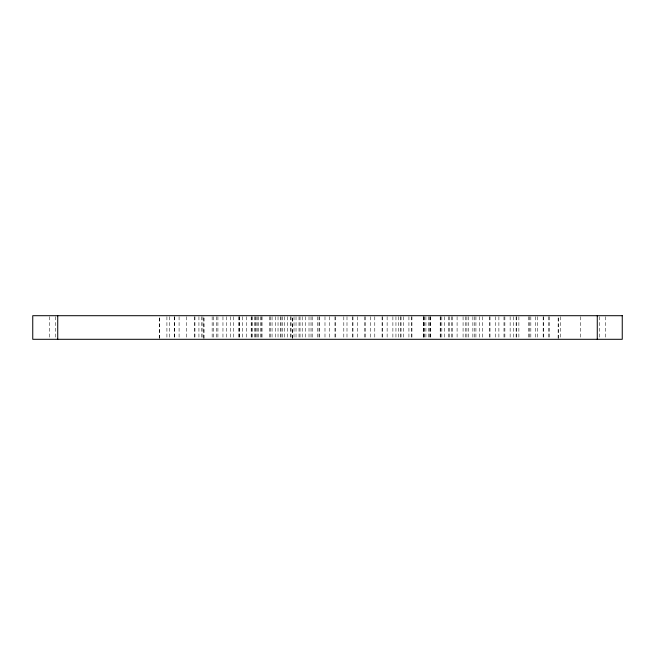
<?xml version="1.0" encoding="UTF-8"?>
<svg xmlns="http://www.w3.org/2000/svg" width="655" height="655" viewBox="0 0 655 655"><rect width="100%" height="100%" fill="white"/><g stroke="black" fill="none" stroke-linecap="round" stroke-linejoin="round"><path stroke-width="0.49" stroke-dasharray="3.27 2.46" d="M203.91 338.316L203.926 316.684L203.926 339.298M292.605 338.316L292.531 316.684L292.531 338.316M605.253 316.684L605.253 339.298M599.276 316.684L599.276 339.298M580.379 316.684L580.379 339.298M560.303 316.684L560.303 339.298M558.207 338.316L558.207 316.684L558.15 339.298M549.299 316.684L549.299 339.298M548.309 316.684L548.309 339.298M543.322 316.684L543.322 339.298M543.167 316.684L543.167 338.316M537.64 316.684L537.64 339.298M535.618 316.684L535.618 339.298M530.828 316.684L530.828 338.316M529.649 316.684L529.649 339.298M528.65 316.684L528.65 339.298M518.875 316.684L518.875 338.316M516.599 316.684L516.599 339.298M516.124 316.684L516.124 339.298M513.659 316.684L513.659 338.316M510.139 316.684L510.139 339.298M504.866 316.684L504.866 339.298M504.006 316.684L504.006 339.298M498.889 316.684L498.889 339.298M495.352 316.684L495.352 339.298M489.997 316.684L489.997 339.298M489.367 316.684L489.367 339.298M482.629 316.684L482.629 338.316M479.28 316.684L479.28 339.298M475.923 316.684L475.923 338.316M474.482 316.684L474.482 339.298M472.869 316.684L472.869 339.298M468.505 316.684L468.505 339.298M466.892 316.684L466.892 339.298M465.279 316.684L465.279 339.298M463.077 316.684L463.077 339.298M457.092 316.684L457.092 339.298M452.63 316.684L452.63 339.298M451.492 316.684L451.492 338.316M449.224 316.684L449.224 338.316M448.462 316.684L448.462 338.316M444.295 316.684L444.295 338.316M441.83 316.684L441.83 338.316M440.75 316.684L440.75 338.316M440.201 316.684L440.201 338.316M430.662 316.684L430.662 339.298M430.368 316.684L430.368 338.316M429.402 316.684L429.402 339.298M428.264 316.684L428.264 338.316M425.922 316.684L425.922 338.316M424.677 316.684L424.677 339.298M423.916 316.684L423.916 338.316M423.736 316.684L423.736 339.298M423.425 316.684L423.425 339.298M411.93 316.684L411.93 339.298M411.25 316.684L411.25 338.316M408.925 316.684L408.925 339.298M403.75 316.684L403.75 339.298M400.942 316.684L400.942 339.298M400.86 316.684L400.86 338.316M398.756 316.684L398.756 338.316M395.947 316.684L395.947 339.298M392.885 316.684L392.885 339.298M387.13 316.684L387.13 338.316M382.299 316.684L382.299 339.298M382.086 316.684L382.086 339.298M374.783 316.684L374.783 338.316M370.452 316.684L370.452 339.298M365.596 316.684L365.596 339.298M364.475 316.684L364.475 339.298M357.319 316.684L357.319 339.298M352.971 316.684L352.971 339.298M352.619 316.684L352.619 339.298M346.994 316.684L346.994 339.298M343.801 316.684L343.801 339.298M335.483 316.684L335.483 339.298M334.975 316.684L334.975 339.298M329.506 316.684L329.506 339.298M324.986 316.684L324.986 339.298M319.689 316.684L319.689 338.316M319.001 316.684L319.001 339.298M317.74 316.684L317.74 339.298M312.198 316.684L312.198 339.298M311.019 316.684L311.019 339.298M309.013 316.684L309.013 339.298M305.238 316.684L305.238 339.298M302.209 316.684L302.209 338.316M300.023 316.684L300.023 339.298M299.024 316.684L299.024 339.298M296.027 316.684L296.027 339.298M294.021 316.684L294.021 339.298M291.033 316.684L291.033 339.298M290.525 316.684L290.525 339.298M287.512 316.684L287.512 339.298M284.548 316.684L284.548 339.298M282.534 316.684L282.534 338.316M281.044 316.684L281.044 339.298M280.274 316.684L280.274 339.298M278.031 316.684L278.031 339.298M275.534 316.684L275.534 339.298M272.054 316.684L272.054 339.298M270.286 316.684L270.286 339.298M269.557 316.684L269.557 339.298M262.041 316.684L262.041 339.298M261.378 316.684L261.378 338.316M260.551 316.684L260.551 339.298M258.561 316.684L258.561 339.298M257.169 316.684L257.169 339.298M256.064 316.684L256.064 339.298M255.294 316.684L255.294 339.298M254.566 316.684L254.566 339.298M252.429 316.684L252.429 339.298M251.561 316.684L251.561 339.298M251.184 316.684L251.184 339.298M246.567 316.684L246.567 339.298M242.317 316.684L242.317 339.298M239.681 316.684L239.681 339.298M239.443 316.684L239.443 339.298M238.576 316.684L238.576 339.298M233.704 316.684L233.704 339.298M230.404 316.684L230.404 339.298M226.581 316.684L226.581 339.298M222.954 316.684L222.954 339.298M217.91 316.684L217.91 338.316M216.412 316.684L216.412 338.316M213.604 316.684L213.604 339.298M212.154 316.684L212.154 339.298M202.919 316.684L202.919 339.298M201.429 316.684L201.404 338.316M198.932 316.684L198.932 338.316M194.936 316.684L194.936 339.298M194.347 316.684L194.347 338.316M186.577 316.684L186.577 338.316M179.085 316.684L179.085 338.316M174.68 316.684L174.68 338.316M174.418 316.684L174.418 338.316M169.424 316.684L169.424 338.316M166.91 316.684L166.91 339.298M55.724 316.684L55.724 339.298M49.747 316.684L49.747 339.298M159.427 338.316L159.419 316.684L159.411 338.316"/><path stroke-width="0.98" d="M597.27 315.702L597.27 339.298M57.73 315.702L57.73 339.298M622.25 315.702L32.75 315.702L32.75 339.298L622.25 339.298L622.25 315.702"/></g></svg>
